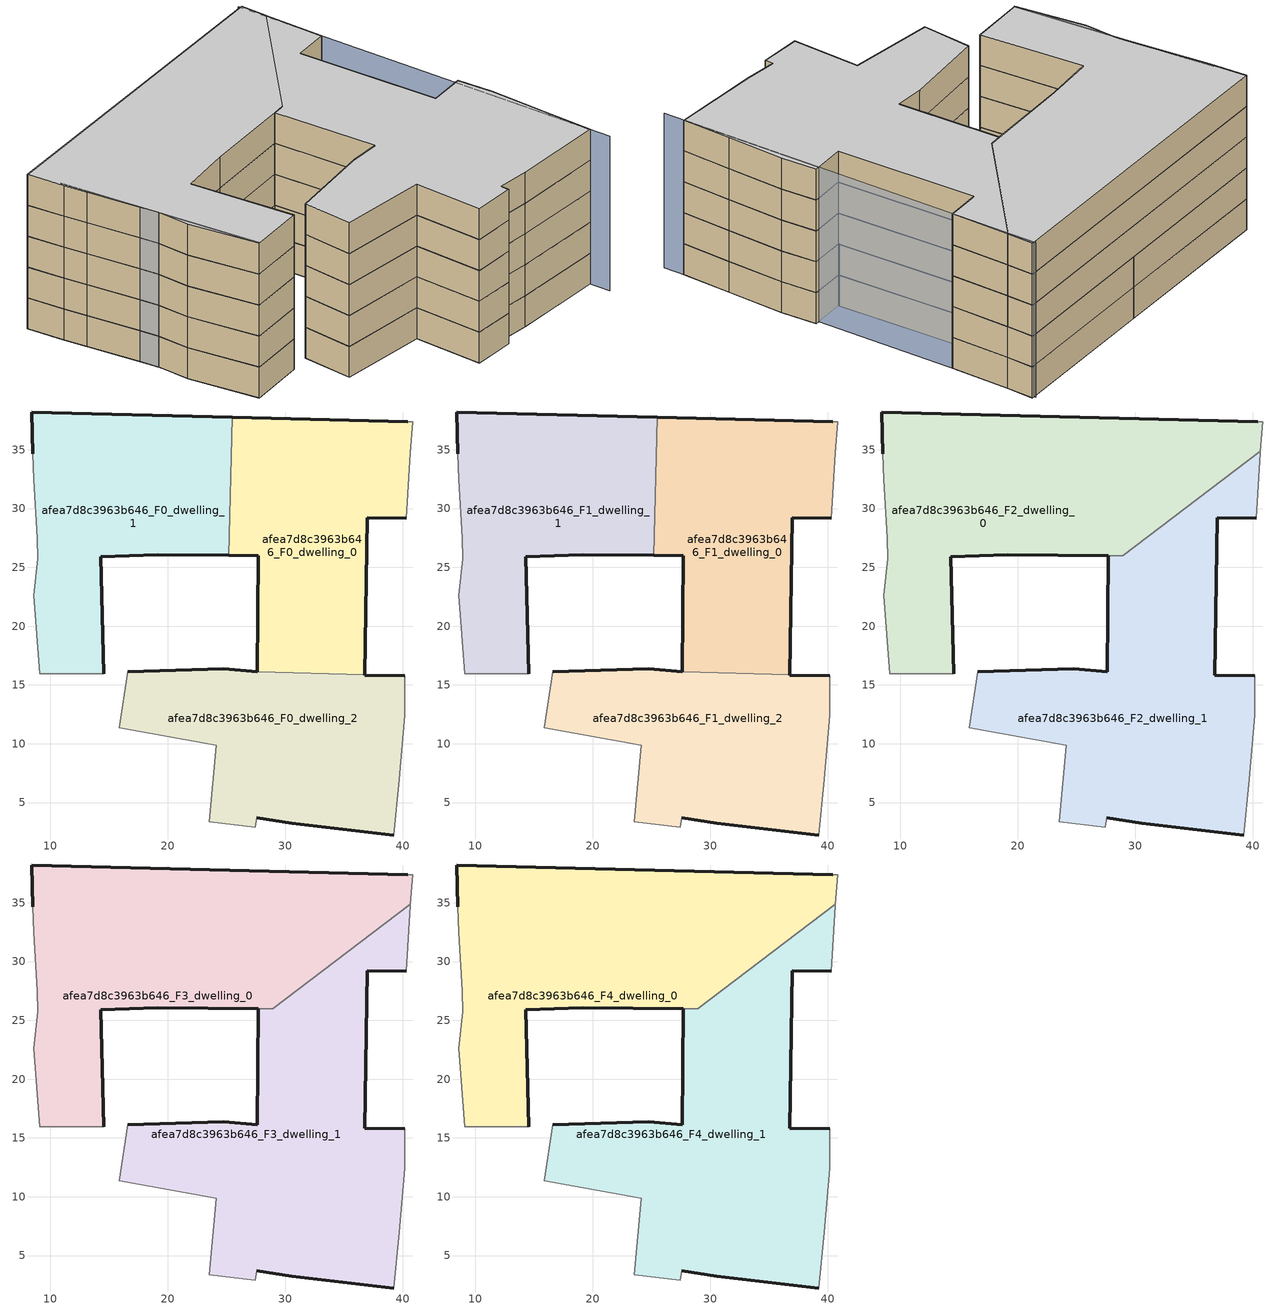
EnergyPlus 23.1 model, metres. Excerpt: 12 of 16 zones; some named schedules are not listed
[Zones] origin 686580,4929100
afea7d8c3963b646_F0_dwelling_0
 floor ground (EU_floor_Construction): 36.75,15.88 36.96,29.21 40.29,29.16 40.63,34.75 40.84,37.35 40.42,37.36 25.5,37.76 25.19,26 27.72,25.98 27.6,16.12 z0
 wall outside (EU_wall_Construction): 40.29,29.16 36.96,29.21 36.75,15.88 / 27.6,16.12 27.72,25.98 25.19,26 / 25.5,37.76 40.42,37.36 z0:3
 wall adiabatic (EU_wall_Construction): 40.42,37.36 40.84,37.35 40.63,34.75 40.29,29.16 z0:3
 wall to afea7d8c3963b646_F0_dwelling_2 (EU_wall_Construction): 36.75,15.88 27.6,16.12 z0:3
 wall to afea7d8c3963b646_F0_dwelling_1 (EU_wall_Construction): 25.19,26 25.5,37.76 z0:3
afea7d8c3963b646_F0_dwelling_1
 floor ground (EU_floor_Construction): 25.19,26 25.5,37.76 8.45,38.2 8.52,34.66 8.63,32.49 8.9,27.48 8.96,25.74 8.64,22.64 9.15,15.96 14.57,15.93 14.33,25.9 19.18,26.05 z0
 wall outside (EU_wall_Construction): 25.19,26 19.18,26.05 14.33,25.9 14.57,15.93 / 8.52,34.66 8.45,38.2 25.5,37.76 z0:3
 wall adiabatic (EU_wall_Construction): 14.57,15.93 9.15,15.96 8.64,22.64 8.96,25.74 8.9,27.48 8.63,32.49 8.52,34.66 z0:3
afea7d8c3963b646_F0_dwelling_2
 floor ground (EU_floor_Construction): 39.23,2.24 39.69,6.97 40.18,12.41 40.16,15.78 36.75,15.84 36.75,15.88 27.6,16.11 24.79,16.39 16.62,16.11 15.89,11.37 24.14,9.86 23.53,3.38 27.47,2.92 27.58,3.71 30.54,3.22 z0
 wall outside (EU_wall_Construction): 36.75,15.88 36.75,15.84 40.16,15.78 / 39.23,2.24 30.54,3.22 27.58,3.71 / 16.62,16.11 24.79,16.39 27.6,16.11 z0:3; 27.6,16.12,3 27.6,16.11,0 27.6,16.12,0
 wall adiabatic (EU_wall_Construction): 40.16,15.78 40.18,12.41 39.69,6.97 39.23,2.24 / 27.58,3.71 27.47,2.92 23.53,3.38 24.14,9.86 15.89,11.37 16.62,16.11 z0:3
afea7d8c3963b646_F1_dwelling_0
 floor to afea7d8c3963b646_F0_dwelling_0 (EU_floor_Construction): 36.75,15.88 36.96,29.21 40.29,29.16 40.63,34.75 40.84,37.35 40.42,37.36 25.5,37.76 25.19,26 27.72,25.98 27.6,16.12 z3
 wall outside (EU_wall_Construction): 40.29,29.16 36.96,29.21 36.75,15.88 / 27.6,16.12 27.72,25.98 25.19,26 / 25.5,37.76 40.42,37.36 z3:6
 wall adiabatic (EU_wall_Construction): 40.42,37.36 40.84,37.35 40.63,34.75 40.29,29.16 z3:6
 wall to afea7d8c3963b646_F1_dwelling_2 (EU_wall_Construction): 36.75,15.88 27.6,16.12 z3:6
 wall to afea7d8c3963b646_F1_dwelling_1 (EU_wall_Construction): 25.19,26 25.5,37.76 z3:6
afea7d8c3963b646_F1_dwelling_1
 floor to afea7d8c3963b646_F0_dwelling_1 (EU_floor_Construction): 25.19,26 25.5,37.76 8.45,38.2 8.52,34.66 8.63,32.49 8.9,27.48 8.96,25.74 8.64,22.64 9.15,15.96 14.57,15.93 14.33,25.9 19.18,26.05 z3
 wall outside (EU_wall_Construction): 25.19,26 19.18,26.05 14.33,25.9 14.57,15.93 / 8.52,34.66 8.45,38.2 25.5,37.76 z3:6
 wall adiabatic (EU_wall_Construction): 14.57,15.93 9.15,15.96 8.64,22.64 8.96,25.74 8.9,27.48 8.63,32.49 8.52,34.66 z3:6
afea7d8c3963b646_F1_dwelling_2
 floor to afea7d8c3963b646_F0_dwelling_2 (EU_floor_Construction): 39.23,2.24 39.69,6.97 40.18,12.41 40.16,15.78 36.75,15.84 36.75,15.88 27.6,16.11 24.79,16.39 16.62,16.11 15.89,11.37 24.14,9.86 23.53,3.38 27.47,2.92 27.58,3.71 30.54,3.22 z3
 wall outside (EU_wall_Construction): 36.75,15.88 36.75,15.84 40.16,15.78 / 39.23,2.24 30.54,3.22 27.58,3.71 / 16.62,16.11 24.79,16.39 27.6,16.11 z3:6; 27.6,16.12,6 27.6,16.11,3 27.6,16.12,3
 wall adiabatic (EU_wall_Construction): 40.16,15.78 40.18,12.41 39.69,6.97 39.23,2.24 / 27.58,3.71 27.47,2.92 23.53,3.38 24.14,9.86 15.89,11.37 16.62,16.11 z3:6
 roof outside (EU_roof_Construction): 36.75,15.88 27.6,16.11 24.79,16.39 27.6,16.12 z6
afea7d8c3963b646_F2_dwelling_0
 floor to afea7d8c3963b646_F1_dwelling_0 (EU_floor_Construction): 40.63,34.85 40.84,37.35 40.42,37.36 25.5,37.76 25.19,26 28.94,25.97 z6
 floor to afea7d8c3963b646_F1_dwelling_1 (EU_floor_Construction): 25.19,26 25.5,37.76 8.45,38.2 8.52,34.66 8.63,32.49 8.9,27.48 8.96,25.74 8.64,22.64 9.15,15.96 14.57,15.93 14.33,25.9 19.18,26.05 z6
 wall outside (EU_wall_Construction): 27.71,25.98 19.18,26.05 14.33,25.9 14.57,15.93 / 8.52,34.66 8.45,38.2 40.42,37.36 z6:9; 27.71,25.98,9 27.72,25.98,6 27.71,25.98,6
 wall adiabatic (EU_wall_Construction): 14.57,15.93 9.15,15.96 8.64,22.64 8.96,25.74 8.9,27.48 8.63,32.49 8.52,34.66 / 40.42,37.36 40.84,37.35 40.63,34.85 z6:9
 wall to afea7d8c3963b646_F2_dwelling_1 (EU_wall_Construction): 40.63,34.85 28.94,25.97 27.72,25.98 z6:9
afea7d8c3963b646_F2_dwelling_1
 floor to afea7d8c3963b646_F1_dwelling_0 (EU_floor_Construction): 36.75,15.88 36.96,29.21 40.29,29.16 40.63,34.75 40.63,34.85 28.94,25.97 27.72,25.98 27.6,16.12 z6
 floor to afea7d8c3963b646_F1_dwelling_2 (EU_floor_Construction): 39.23,2.24 39.69,6.97 40.18,12.41 40.16,15.78 36.75,15.84 36.75,15.88 27.6,16.11 24.79,16.39 16.62,16.11 15.89,11.37 24.14,9.86 23.53,3.38 27.47,2.92 27.58,3.71 30.54,3.22 z6
 wall outside (EU_wall_Construction): 39.23,2.24 30.54,3.22 27.58,3.71 / 16.62,16.11 24.79,16.39 27.6,16.11 27.72,25.98 / 40.29,29.16 36.96,29.21 36.75,15.84 40.16,15.78 z6:9
 wall adiabatic (EU_wall_Construction): 40.16,15.78 40.18,12.41 39.69,6.97 39.23,2.24 / 27.58,3.71 27.47,2.92 23.53,3.38 24.14,9.86 15.89,11.37 16.62,16.11 / 40.63,34.85 40.63,34.75 40.29,29.16 z6:9
afea7d8c3963b646_F3_dwelling_0
 floor to afea7d8c3963b646_F2_dwelling_0 (EU_floor_Construction): 28.94,25.97 40.63,34.85 40.84,37.35 40.42,37.36 8.45,38.2 8.52,34.66 8.63,32.49 8.9,27.48 8.96,25.74 8.64,22.64 9.15,15.96 14.57,15.93 14.33,25.9 19.18,26.05 z9
 wall outside (EU_wall_Construction): 27.71,25.98 19.18,26.05 14.33,25.9 14.57,15.93 / 8.52,34.66 8.45,38.2 40.42,37.36 z9:12; 27.71,25.98,12 27.72,25.98,9 27.71,25.98,9
 wall adiabatic (EU_wall_Construction): 14.57,15.93 9.15,15.96 8.64,22.64 8.96,25.74 8.9,27.48 8.63,32.49 8.52,34.66 / 40.42,37.36 40.84,37.35 40.63,34.85 z9:12
 wall to afea7d8c3963b646_F3_dwelling_1 (EU_wall_Construction): 40.63,34.85 28.94,25.97 27.72,25.98 z9:12
afea7d8c3963b646_F3_dwelling_1
 floor to afea7d8c3963b646_F2_dwelling_1 (EU_floor_Construction): 39.23,2.24 39.69,6.97 40.18,12.41 40.16,15.78 36.75,15.84 36.96,29.21 40.29,29.16 40.63,34.75 40.63,34.85 28.94,25.97 27.72,25.98 27.6,16.11 24.79,16.39 16.62,16.11 15.89,11.37 24.14,9.86 23.53,3.38 27.47,2.92 27.58,3.71 30.54,3.22 z9
 wall outside (EU_wall_Construction): 39.23,2.24 30.54,3.22 27.58,3.71 / 16.62,16.11 24.79,16.39 27.6,16.11 27.72,25.98 / 40.29,29.16 36.96,29.21 36.75,15.84 40.16,15.78 z9:12
 wall adiabatic (EU_wall_Construction): 40.16,15.78 40.18,12.41 39.69,6.97 39.23,2.24 / 27.58,3.71 27.47,2.92 23.53,3.38 24.14,9.86 15.89,11.37 16.62,16.11 / 40.63,34.85 40.63,34.75 40.29,29.16 z9:12
afea7d8c3963b646_F4_dwelling_0
 floor to afea7d8c3963b646_F3_dwelling_0 (EU_floor_Construction): 28.94,25.97 40.63,34.85 40.84,37.35 40.42,37.36 8.45,38.2 8.52,34.66 8.63,32.49 8.9,27.48 8.96,25.74 8.64,22.64 9.15,15.96 14.57,15.93 14.33,25.9 19.18,26.05 z12
 wall outside (EU_wall_Construction): 27.71,25.98 19.18,26.05 14.33,25.9 14.57,15.93 / 8.52,34.66 8.45,38.2 40.42,37.36 z12:15; 27.71,25.98,15 27.72,25.98,12 27.71,25.98,12
 wall adiabatic (EU_wall_Construction): 14.57,15.93 9.15,15.96 8.64,22.64 8.96,25.74 8.9,27.48 8.63,32.49 8.52,34.66 / 40.42,37.36 40.84,37.35 40.63,34.85 z12:15
 wall to afea7d8c3963b646_F4_dwelling_1 (EU_wall_Construction): 40.63,34.85 28.94,25.97 27.72,25.98 z12:15
 ceiling to afea7d8c3963b646_F5_dwelling_0 (EU_floor_Construction): 40.84,37.35 40.63,34.85 28.94,25.97 19.18,26.05 14.33,25.9 14.57,15.93 9.15,15.96 8.64,22.64 8.96,25.74 8.9,27.48 8.63,32.49 8.52,34.66 8.45,38.2 40.42,37.36 z15
afea7d8c3963b646_F4_dwelling_1
 floor to afea7d8c3963b646_F3_dwelling_1 (EU_floor_Construction): 39.23,2.24 39.69,6.97 40.18,12.41 40.16,15.78 36.75,15.84 36.96,29.21 40.29,29.16 40.63,34.75 40.63,34.85 28.94,25.97 27.72,25.98 27.6,16.11 24.79,16.39 16.62,16.11 15.89,11.37 24.14,9.86 23.53,3.38 27.47,2.92 27.58,3.71 30.54,3.22 z12
 wall outside (EU_wall_Construction): 39.23,2.24 30.54,3.22 27.58,3.71 / 16.62,16.11 24.79,16.39 27.6,16.11 27.72,25.98 / 40.29,29.16 36.96,29.21 36.75,15.84 40.16,15.78 z12:15
 wall adiabatic (EU_wall_Construction): 40.16,15.78 40.18,12.41 39.69,6.97 39.23,2.24 / 27.58,3.71 27.47,2.92 23.53,3.38 24.14,9.86 15.89,11.37 16.62,16.11 / 40.63,34.85 40.63,34.75 40.29,29.16 z12:15
 ceiling to afea7d8c3963b646_F5_dwelling_1 (EU_floor_Construction): 40.63,34.85 40.63,34.75 40.29,29.16 36.96,29.21 36.75,15.84 40.16,15.78 40.18,12.41 39.69,6.97 39.23,2.24 30.54,3.22 27.58,3.71 27.47,2.92 23.53,3.38 24.14,9.86 15.89,11.37 16.62,16.11 24.79,16.39 27.6,16.11 27.72,25.98 28.94,25.97 z15
shading: 39.16,0.33 40.61,37.55 / 8.67,35.1 9.24,15.96 z0:15
[Building]
EU S2 Campaign: North Axis=0; Terrain=City; Solar Distribution=FullExterior
[Site:Location]
Bologna: Latitude=44.5; Longitude=11.25; Time Zone=1; Elevation=37
[SizingPeriod:WeatherFileDays]
AnnualSizingPeriod: Begin Month=1; Begin Day of Month=1; End Month=12; End Day of Month=31; Day of Week for Start Day=Monday; Use Weather File Daylight Saving Period=No; Use Weather File Rain and Snow Indicators=No
[MATERIAL]
EU_InternalMass_Material: Roughness=MediumRough; Thickness=0.1; Conductivity=1; Density=1800; Specific Heat=900; Thermal Absorptance=0.9; Solar Absorptance=0.7; Visible Absorptance=0.7
[MATERIAL:NOMASS] Roughness=MediumRough; Thermal Absorptance=0.9; Solar Absorptance=0.7; Visible Absorptance=0.7
Name | Thermal Resistance
EU_wall_NoMass | 0.905828
EU_roof_NoMass | 0.37593
EU_floor_NoMass | 0.67114
[CONSTRUCTION]
EU_wall_Construction: EU_wall_NoMass
EU_roof_Construction: EU_roof_NoMass
EU_floor_Construction: EU_floor_NoMass
EU_InternalMass_Construction: EU_InternalMass_Material
[ZONE] Type=1; Multiplier=1; Ceiling Height=autocalculate; Floor Area=autocalculate; Part of Total Floor Area=Yes
Name | Volume
afea7d8c3963b646_F0_dwelling_0 | 767.629
afea7d8c3963b646_F1_dwelling_0 | 767.628
afea7d8c3963b646_F2_dwelling_0 | 1143.79
afea7d8c3963b646_F3_dwelling_0; afea7d8c3963b646_F4_dwelling_0 | 1143.8
afea7d8c3963b646_F0_dwelling_1 | 767.615
afea7d8c3963b646_F1_dwelling_1 | 767.616
afea7d8c3963b646_F2_dwelling_1 | 1147.19
afea7d8c3963b646_F3_dwelling_1; afea7d8c3963b646_F4_dwelling_1 | 1147.3
afea7d8c3963b646_F0_dwelling_2 | 755.757
afea7d8c3963b646_F1_dwelling_2 | 755.758
[INTERNALMASS] Construction=EU_InternalMass_Construction
Name | Zone or ZoneList | Surface Area
afea7d8c3963b646_F0_dwelling_0_EU_InternalMass | afea7d8c3963b646_F0_dwelling_0 | 255.876
afea7d8c3963b646_F0_dwelling_1_EU_InternalMass | afea7d8c3963b646_F0_dwelling_1 | 255.87
afea7d8c3963b646_F0_dwelling_2_EU_InternalMass | afea7d8c3963b646_F0_dwelling_2 | 251.956
afea7d8c3963b646_F1_dwelling_0_EU_InternalMass | afea7d8c3963b646_F1_dwelling_0 | 255.876
afea7d8c3963b646_F1_dwelling_1_EU_InternalMass | afea7d8c3963b646_F1_dwelling_1 | 255.87
afea7d8c3963b646_F1_dwelling_2_EU_InternalMass | afea7d8c3963b646_F1_dwelling_2 | 251.956
afea7d8c3963b646_F2_dwelling_0_EU_InternalMass | afea7d8c3963b646_F2_dwelling_0 | 381.268
afea7d8c3963b646_F2_dwelling_1_EU_InternalMass | afea7d8c3963b646_F2_dwelling_1 | 382.436
afea7d8c3963b646_F3_dwelling_0_EU_InternalMass | afea7d8c3963b646_F3_dwelling_0 | 381.268
afea7d8c3963b646_F3_dwelling_1_EU_InternalMass | afea7d8c3963b646_F3_dwelling_1 | 382.436
afea7d8c3963b646_F4_dwelling_0_EU_InternalMass | afea7d8c3963b646_F4_dwelling_0 | 381.268
afea7d8c3963b646_F4_dwelling_1_EU_InternalMass | afea7d8c3963b646_F4_dwelling_1 | 382.436
[OTHEREQUIPMENT] Fuel Type=Electricity; Design Level Calculation Method=Watts/Area; Power per Zone Floor Area=1; Fraction Latent=0; Fraction Radiant=0; Fraction Lost=0; Carbon Dioxide Generation Rate=0; EndUse Subcategory=EU_Step8_InternalGains
Name | Zone or ZoneList or Space or SpaceList | Schedule
EU_Step8_InternalGain_afea7d8c3963b646_F0_dwelling_0_f000 | afea7d8c3963b646_F0_dwelling_0 | EU_Step8_GainSchedule_afea7d8c3963b646_F0_dwelling_0_f000
EU_Step8_InternalGain_afea7d8c3963b646_F0_dwelling_1_f000 | afea7d8c3963b646_F0_dwelling_1 | EU_Step8_GainSchedule_afea7d8c3963b646_F0_dwelling_1_f000
EU_Step8_InternalGain_afea7d8c3963b646_F0_dwelling_2_f000 | afea7d8c3963b646_F0_dwelling_2 | EU_Step8_GainSchedule_afea7d8c3963b646_F0_dwelling_2_f000
EU_Step8_InternalGain_afea7d8c3963b646_F1_dwelling_0_f000 | afea7d8c3963b646_F1_dwelling_0 | EU_Step8_GainSchedule_afea7d8c3963b646_F1_dwelling_0_f000
EU_Step8_InternalGain_afea7d8c3963b646_F1_dwelling_1_f000 | afea7d8c3963b646_F1_dwelling_1 | EU_Step8_GainSchedule_afea7d8c3963b646_F1_dwelling_1_f000
EU_Step8_InternalGain_afea7d8c3963b646_F1_dwelling_2_f000 | afea7d8c3963b646_F1_dwelling_2 | EU_Step8_GainSchedule_afea7d8c3963b646_F1_dwelling_2_f000
EU_Step8_InternalGain_afea7d8c3963b646_F2_dwelling_0_f000 | afea7d8c3963b646_F2_dwelling_0 | EU_Step8_GainSchedule_afea7d8c3963b646_F2_dwelling_0_f000
EU_Step8_InternalGain_afea7d8c3963b646_F2_dwelling_1_f000 | afea7d8c3963b646_F2_dwelling_1 | EU_Step8_GainSchedule_afea7d8c3963b646_F2_dwelling_1_f000
EU_Step8_InternalGain_afea7d8c3963b646_F3_dwelling_0_f000 | afea7d8c3963b646_F3_dwelling_0 | EU_Step8_GainSchedule_afea7d8c3963b646_F3_dwelling_0_f000
EU_Step8_InternalGain_afea7d8c3963b646_F3_dwelling_1_f000 | afea7d8c3963b646_F3_dwelling_1 | EU_Step8_GainSchedule_afea7d8c3963b646_F3_dwelling_1_f000
EU_Step8_InternalGain_afea7d8c3963b646_F4_dwelling_0_f000 | afea7d8c3963b646_F4_dwelling_0 | EU_Step8_GainSchedule_afea7d8c3963b646_F4_dwelling_0_f000
EU_Step8_InternalGain_afea7d8c3963b646_F4_dwelling_1_f000 | afea7d8c3963b646_F4_dwelling_1 | EU_Step8_GainSchedule_afea7d8c3963b646_F4_dwelling_1_f000
[ZONEVENTILATION:DESIGNFLOWRATE] Schedule=EU_AlwaysOn; Design Flow Rate Calculation Method=AirChanges/Hour; Air Changes per Hour=0.73129; Ventilation Type=Natural; Fan Pressure Rise=0; Fan Total Efficiency=1; Constant Term Coefficient=1; Temperature Term Coefficient=0; Velocity Term Coefficient=0; Velocity Squared Term Coefficient=0; Minimum Indoor Temperature=-100; Maximum Indoor Temperature=100; Delta Temperature=-100; Minimum Outdoor Temperature=-100; Maximum Outdoor Temperature=100; Maximum Wind Speed=40
Name | Zone or ZoneList or Space or SpaceList
EU_ConstantAir_afea7d8c3963b646_F0_dwelling_0 | afea7d8c3963b646_F0_dwelling_0
EU_ConstantAir_afea7d8c3963b646_F0_dwelling_1 | afea7d8c3963b646_F0_dwelling_1
EU_ConstantAir_afea7d8c3963b646_F0_dwelling_2 | afea7d8c3963b646_F0_dwelling_2
EU_ConstantAir_afea7d8c3963b646_F1_dwelling_0 | afea7d8c3963b646_F1_dwelling_0
EU_ConstantAir_afea7d8c3963b646_F1_dwelling_1 | afea7d8c3963b646_F1_dwelling_1
EU_ConstantAir_afea7d8c3963b646_F1_dwelling_2 | afea7d8c3963b646_F1_dwelling_2
EU_ConstantAir_afea7d8c3963b646_F2_dwelling_0 | afea7d8c3963b646_F2_dwelling_0
EU_ConstantAir_afea7d8c3963b646_F2_dwelling_1 | afea7d8c3963b646_F2_dwelling_1
EU_ConstantAir_afea7d8c3963b646_F3_dwelling_0 | afea7d8c3963b646_F3_dwelling_0
EU_ConstantAir_afea7d8c3963b646_F3_dwelling_1 | afea7d8c3963b646_F3_dwelling_1
EU_ConstantAir_afea7d8c3963b646_F4_dwelling_0 | afea7d8c3963b646_F4_dwelling_0
EU_ConstantAir_afea7d8c3963b646_F4_dwelling_1 | afea7d8c3963b646_F4_dwelling_1
[HVACTEMPLATE:THERMOSTAT] Constant Heating Setpoint=20; Constant Cooling Setpoint=50
EU_HeatOnly_afea7d8c3963b646_F0_dwelling_0; EU_HeatOnly_afea7d8c3963b646_F0_dwelling_1; EU_HeatOnly_afea7d8c3963b646_F0_dwelling_2; EU_HeatOnly_afea7d8c3963b646_F1_dwelling_0; EU_HeatOnly_afea7d8c3963b646_F1_dwelling_1; EU_HeatOnly_afea7d8c3963b646_F1_dwelling_2; EU_HeatOnly_afea7d8c3963b646_F2_dwelling_0; EU_HeatOnly_afea7d8c3963b646_F2_dwelling_1; EU_HeatOnly_afea7d8c3963b646_F3_dwelling_0; EU_HeatOnly_afea7d8c3963b646_F3_dwelling_1; EU_HeatOnly_afea7d8c3963b646_F4_dwelling_0; EU_HeatOnly_afea7d8c3963b646_F4_dwelling_1; EU_HeatOnly_afea7d8c3963b646_F5_dwelling_0; EU_HeatOnly_afea7d8c3963b646_F5_dwelling_1; EU_HeatOnly_afea7d8c3963b646_F6_dwelling_0; EU_HeatOnly_afea7d8c3963b646_F6_dwelling_1
[HVACTEMPLATE:ZONE:IDEALLOADSAIRSYSTEM] System Availability Schedule=EU_AlwaysOn; Maximum Heating Supply Air Temperature=50; Minimum Cooling Supply Air Temperature=13; Maximum Heating Supply Air Humidity Ratio=0.0156; Minimum Cooling Supply Air Humidity Ratio=0.0077; Heating Limit=NoLimit; Cooling Limit=NoLimit; Heating Availability Schedule=EU_AlwaysOn; Cooling Availability Schedule=EU_CoolingOff; Dehumidification Control Type=ConstantSensibleHeatRatio; Cooling Sensible Heat Ratio=0.7; Dehumidification Setpoint=60; Humidification Control Type=None; Humidification Setpoint=30; Outdoor Air Method=None; Outdoor Air Flow Rate per Person=0.00944; Outdoor Air Flow Rate per Zone Floor Area=0; Outdoor Air Flow Rate per Zone=0; Demand Controlled Ventilation Type=None; Outdoor Air Economizer Type=NoEconomizer; Heat Recovery Type=None; Sensible Heat Recovery Effectiveness=0.7; Latent Heat Recovery Effectiveness=0.65
Name | Template Thermostat
afea7d8c3963b646_F0_dwelling_0 | EU_HeatOnly_afea7d8c3963b646_F0_dwelling_0
afea7d8c3963b646_F0_dwelling_1 | EU_HeatOnly_afea7d8c3963b646_F0_dwelling_1
afea7d8c3963b646_F0_dwelling_2 | EU_HeatOnly_afea7d8c3963b646_F0_dwelling_2
afea7d8c3963b646_F1_dwelling_0 | EU_HeatOnly_afea7d8c3963b646_F1_dwelling_0
afea7d8c3963b646_F1_dwelling_1 | EU_HeatOnly_afea7d8c3963b646_F1_dwelling_1
afea7d8c3963b646_F1_dwelling_2 | EU_HeatOnly_afea7d8c3963b646_F1_dwelling_2
afea7d8c3963b646_F2_dwelling_0 | EU_HeatOnly_afea7d8c3963b646_F2_dwelling_0
afea7d8c3963b646_F2_dwelling_1 | EU_HeatOnly_afea7d8c3963b646_F2_dwelling_1
afea7d8c3963b646_F3_dwelling_0 | EU_HeatOnly_afea7d8c3963b646_F3_dwelling_0
